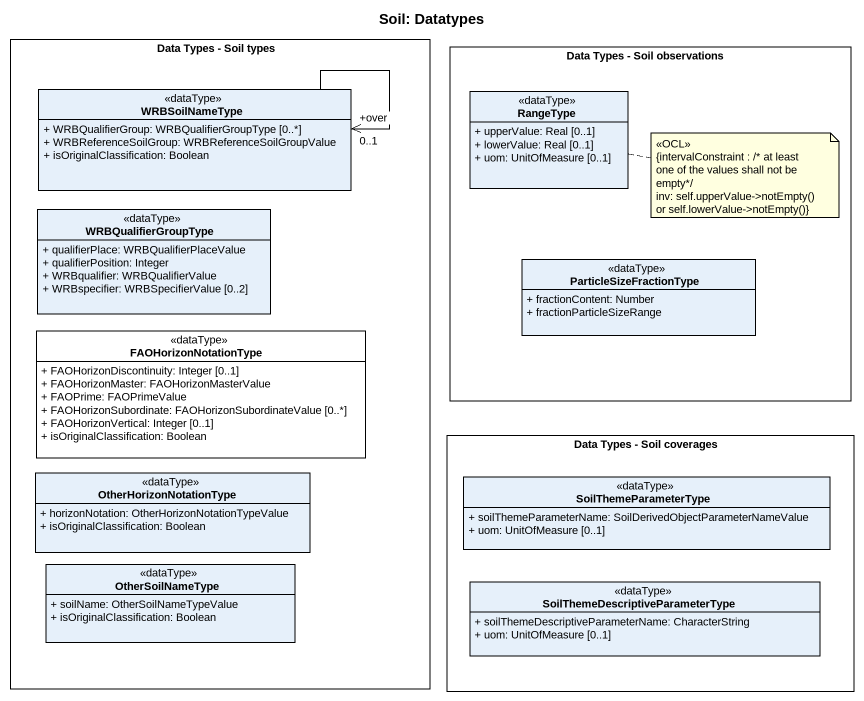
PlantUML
@startuml
title Soil: Datatypes
hide circle
hide empty members
skinparam classAttributeIconSize 0
rectangle "Data Types - Soil types" as Data_Types_Soil_types {
  class WRBSoilNameType <<dataType>> {
    + WRBQualifierGroup: WRBQualifierGroupType [0..*]
    + WRBReferenceSoilGroup: WRBReferenceSoilGroupValue
    + isOriginalClassification: Boolean
  }
  class WRBQualifierGroupType <<dataType>> {
    + qualifierPlace: WRBQualifierPlaceValue
    + qualifierPosition: Integer
    + WRBqualifier: WRBQualifierValue
    + WRBspecifier: WRBSpecifierValue [0..2]
  }
  class FAOHorizonNotationType <<dataType>> #FFFFFF {
    + FAOHorizonDiscontinuity: Integer [0..1]
    + FAOHorizonMaster: FAOHorizonMasterValue
    + FAOPrime: FAOPrimeValue
    + FAOHorizonSubordinate: FAOHorizonSubordinateValue [0..*]
    + FAOHorizonVertical: Integer [0..1]
    + isOriginalClassification: Boolean
  }
  class OtherHorizonNotationType <<dataType>> {
    + horizonNotation: OtherHorizonNotationTypeValue
    + isOriginalClassification: Boolean
  }
  class OtherSoilNameType <<dataType>> {
    + soilName: OtherSoilNameTypeValue
    + isOriginalClassification: Boolean
  }
}
rectangle "Data Types - Soil observations" as Data_Types_Soil_observations {
  class RangeType <<dataType>> {
    + upperValue: Real [0..1]
    + lowerValue: Real [0..1]
    + uom: UnitOfMeasure [0..1]
  }
  class ParticleSizeFractionType <<dataType>> {
    + fractionContent: Number
    + fractionParticleSizeRange
  }
}
rectangle "Data Types - Soil coverages" as Data_Types_Soil_coverages {
  class SoilThemeParameterType <<dataType>> {
    + soilThemeParameterName: SoilDerivedObjectParameterNameValue
    + uom: UnitOfMeasure [0..1]
  }
  class "SoilThemeDescriptiveParameterType" as SoilThemeDescriptiveParamete <<dataType>> {
    + soilThemeDescriptiveParameterName: CharacterString
    + uom: UnitOfMeasure [0..1]
  }
}
WRBSoilNameType "+over\n0..1" <-- WRBSoilNameType
note right of RangeType
  <<OCL>>
  {intervalConstraint : /* at least one of the values shall not be empty*/
  inv: self.upperValue->notEmpty() or self.lowerValue->notEmpty()}
end note
@enduml
